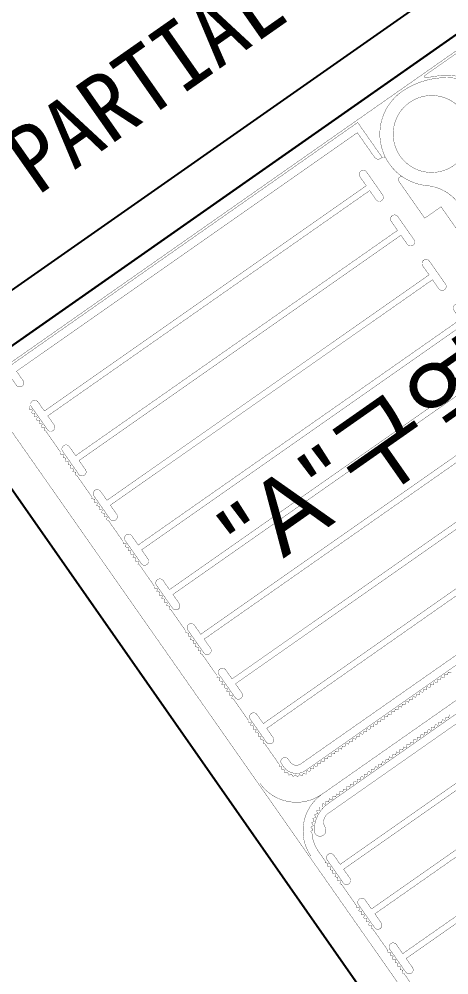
# Model space of a CAD drawing. Header units: millimetres. Extents: x 152904052 to 153933663, y 538271515 to 539240469.
# Drawn here: x 153576116 to 153612372, y 538975800 to 539056459 of the extents above; entities that cross this region are included whole.
import ezdxf
from ezdxf.enums import TextEntityAlignment as Align

# ---------------------------------------------------------------- set-up
doc = ezdxf.new("R2010")
doc.units = ezdxf.units.MM
doc.linetypes.add('HIDDEN', pattern=[5.08, 2.54, -2.54])
doc.layers.add('BORD', color=7, linetype='Continuous')
doc.styles.add('IIAC FONT', font='GulimChe.ttf')
doc.styles.add('굴림', font='Gulim.ttf')

msp = doc.modelspace()

# ---------------------------------------------------------------- linework, layer by layer
at = {"layer": 'BORD'}
msp.add_lwpolyline([(153545158.5, 539012348.7), (153668031.3, 539098385.1), (153734561.4, 539003370.3), (153611688.6, 538917333.8)], close=True, dxfattribs=at)
at = {"layer": 'BORD', "color": 1, "linetype": 'HIDDEN', "ltscale": 2500, "const_width": 171.5}
msp.add_lwpolyline([(153569829.8, 539024908.5), (153645496, 539077931.7), (153703192.1, 538995480.2), (153627454.7, 538942405.2)], close=True, dxfattribs=at)
at = {"layer": 'BORD', "color": 8, "ltscale": 0.0008, "const_width": 25}
for points in [[(153678255.9, 538995015.9), (153682439.1, 539020161.6), (153643793.7, 539075353), (153572732.2, 539025595.2), (153624096, 538952240.2), (153638572.1, 538962376.4, -0.1989124), (153640346.7, 538962769.9), (153646480.9, 538961688.3), (153659172.9, 538970575.4), (153654111.1, 538977804.4, -0.4142136), (153654172.5, 538978152.6), (153655174.6, 538978854.2, -0.4141458), (153655522.7, 538978792.9), (153659750.5, 538972757.6, -0.421407), (153659003.9, 538968802.5), (153651111.2, 538963297.9), (153648939.4, 538960792.7), (153647004.5, 538959443.2), (153643841.7, 538957823.1)], [(153644938.8, 539073499.6), (153644488.3, 539073184.1), (153643742.6, 539074249), (153613393, 539052998), (153614138.7, 539051933.1), (153613768.8, 539051674.1, -0.2017261), (153613389.8, 539051592.3, 0.1097295), (153610470.1, 539051495.2, -0.834855), (153610367.3, 539051718.6), (153643798.8, 539075127.7)], [(153613381.5, 539051403, 0.2018661), (153608411.5, 539050349.2)], [(153608411.5, 539050349.2, 0.3641175), (153606956.7, 539044914.3, -0.9165705), (153606741.1, 539044789.8)], [(153606961.1, 539044904.9, 0.1369979), (153608497.8, 539043122.6, 0.0142886)], [(153608497.8, 539043122.6, 0.8289699), (153608154.6, 539042771.1)], [(153608497.8, 539043122.6, 0.1244617), (153610520.4, 539042408.7)], [(153613248.9, 539040825.4, 0.2205402), (153610520.4, 539042408.7)], [(153598433.5, 538993357.5), (153598258.3, 538993607.8, -1), (153598821.5, 538994002.1), (153598994.7, 538993754.7, 0.4142136), (153599883.9, 538993609.1), (153629807.6, 539014562, 0.4142136), (153629961.1, 539015432.4), (153629771.1, 539015703.8, -1), (153630334.3, 539016098.1), (153630524.3, 539015826.8, -0.4142136), (153630201.9, 539013998.8), (153600262.6, 538993035, -0.4093917), (153598433.1, 538993358.1, 0.4093917)], [(153602181.2, 538989419.1), (153631528.6, 539009968.4, -0.4142133), (153631876.8, 539009907), (153632479.1, 539009046.9), (153634352.9, 539010358.9), (153633965.7, 539010911.8, 0.4142133), (153632137.8, 539011234.2), (153602182.7, 538990259.4, 0.2378563), (153601003.3, 538988005.8, 1.3233715), (153601932.6, 538988254.5, -0.3933862), (153602182.9, 538989420.3)], [(153596447.6, 538991944.1, 0.4095509), (153601645.3, 538991027.7, 0.4095509)], [(153600728.7, 538985830, -0.4095509), (153601645.2, 538991027.6, -0.4095509)], [(153601950.8, 538985392.1), (153601360.2, 538986235.5, -0.1373514), (153600821.8, 538987767.9)]]:
    msp.add_lwpolyline(points, format="xyb", dxfattribs=at)
for points in [[(153608258.6, 539044901.2, 1), (153613583.1, 539048629.5, 1)], [(153606624, 539044707.8, -0.4142136), (153606101.7, 539044799.9), (153604648.6, 539046875.1), (153575896.4, 539026742.6), (153576444.8, 539025959.3, -1), (153575881.7, 539025564.9), (153575333.2, 539026348.2), (153573336.5, 539024950.2), (153572942.2, 539025513.3), (153604678.5, 539047735.4), (153606741.1, 539044789.8)], [(153577150.7, 539023752.6, -1), (153577713.9, 539024146.9), (153578248, 539023384.1), (153605402.9, 539042398.1), (153604868.8, 539043160.9, -1), (153605431.9, 539043555.3), (153606787, 539041620, -1), (153606223.8, 539041225.7), (153605689.7, 539041988.5), (153578534.8, 539022974.5), (153579068.9, 539022211.6, -1), (153578505.8, 539021817.3)], [(153579789.2, 539019984.5, -1), (153580352.3, 539020378.8), (153580886.5, 539019616), (153608041.4, 539038630), (153607507.2, 539039392.8, -1), (153608070.4, 539039787.2), (153609425.5, 539037851.9, -1), (153608862.3, 539037457.6), (153608328.1, 539038220.4), (153581173.3, 539019206.4), (153581707.4, 539018443.5, -1), (153581144.2, 539018049.2)], [(153582427.6, 539016216.4, -1), (153582990.8, 539016610.7), (153583524.9, 539015847.9), (153610700.3, 539034876.2), (153610166.2, 539035639.1, -1), (153610729.3, 539036033.4), (153612084.4, 539034098.2, -1), (153611521.2, 539033703.8), (153610987.1, 539034466.7), (153583811.7, 539015438.3), (153584345.9, 539014675.4, -1), (153583782.7, 539014281.1)], [(153585066.1, 539012448.3, -1), (153585629.2, 539012842.6), (153586163.4, 539012079.8), (153613338.8, 539031108.1), (153612804.6, 539031871, -1), (153613367.8, 539032265.3), (153614722.9, 539030330.1, -1), (153614159.7, 539029935.7), (153613625.5, 539030698.6), (153586450.2, 539011670.2), (153586984.3, 539010907.3, -1), (153586421.1, 539010513)], [(153619979.7, 539028379.7, 1.02502), (153620542.9, 539028774), (153619180.4, 539030719.8, 1), (153618617.3, 539030325.5), (153619151.4, 539029562.7), (153588801.8, 539008311.7), (153588267.7, 539009074.5, 1), (153587704.5, 539008680.2), (153589059.6, 539006744.9, 1), (153589622.8, 539007139.2), (153589088.6, 539007902.1), (153619438.2, 539029153.1)], [(153622076.6, 539025385), (153591727.1, 539004134), (153592261.2, 539003371.1, -1), (153591698, 539002976.8), (153590343, 539004912.1, -1), (153590906.1, 539005306.4), (153591440.3, 539004543.6), (153621789.9, 539025794.6), (153621241.4, 539026577.9, -1), (153621804.5, 539026972.2), (153623188.3, 539024996, -1), (153622625.1, 539024601.7)], [(153624433.4, 539023320.4, 0.3462784), (153624008.9, 539023344.1), (153623952.8, 539023304.9, 0.4142136), (153623868.4, 539022826.1), (153624428.3, 539022026.5), (153594078.7, 539000775.5), (153593544.6, 539001538.3, 1), (153592981.4, 539001144), (153594336.5, 538999208.7, 1), (153594899.7, 538999603), (153594365.5, 539000365.9), (153624715.1, 539021616.9), (153625263.6, 539020833.6, 0.4142136), (153625742.3, 539020749.2), (153626280.4, 539021126, 0.4855768), (153626310.6, 539021665.4)], [(153627967.9, 539018279), (153597004, 538996597.8), (153597538.1, 538995834.9, -1), (153596974.9, 538995440.6), (153595619.9, 538997375.9, -1), (153596183, 538997770.2), (153596717.2, 538997007.4), (153627681.1, 539018688.5), (153627132.6, 539019471.9, -1), (153627695.8, 539019866.2), (153629079.6, 539017890, -1), (153628516.4, 539017495.7)], [(153602105.7, 538985497.9, -1), (153602668.9, 538985892.3), (153603203, 538985129.4), (153634781.3, 539007240.8), (153634247.2, 539008003.6, -1), (153634810.4, 539008398), (153636165.4, 539006462.7, -1), (153635602.3, 539006068.4), (153635068.1, 539006831.2), (153603489.8, 538984719.8), (153604024, 538983957, -1), (153603460.8, 538983562.7)], [(153638803.9, 539002694.6, -1), (153638240.7, 539002300.3), (153637706.6, 539003063.1), (153606128.3, 538980951.7), (153606662.4, 538980188.9, -1), (153606099.3, 538979794.6), (153604744.2, 538981729.8, -1), (153605307.3, 538982124.2), (153605841.5, 538981361.3), (153637419.8, 539003472.7), (153636885.7, 539004235.5, -1), (153637448.8, 539004629.9)], [(153607382.6, 538977961.7, -1), (153607945.8, 538978356.1), (153608479.9, 538977593.2), (153636187.8, 538996994.4), (153635653.6, 538997757.3, -1), (153636216.8, 538998151.6), (153637571.9, 538996216.4, -1), (153637008.7, 538995822), (153636474.5, 538996584.9), (153608766.7, 538977183.6), (153609300.9, 538976420.8, -1), (153608737.7, 538976026.5)]]:
    msp.add_lwpolyline(points, format="xyb", close=True, dxfattribs=at)
for points in [[(153614186.8, 539037088.7), (153611713.3, 539040621.3), (153610335.4, 539039656.5), (153608154.6, 539042771.1)], [(153578352.2, 539021709.8), (153578223.7, 539021732.4), (153578268.3, 539021985.6), (153578015.1, 539022030.3), (153578059.7, 539022283.5), (153577806.6, 539022328.1), (153577851.2, 539022581.3), (153577598, 539022625.9), (153577642.7, 539022879.1), (153577389.5, 539022923.8), (153577434.1, 539023177), (153577180.9, 539023221.6), (153577225.6, 539023474.8), (153576972.4, 539023519.5), (153577017, 539023772.6)], [(153579602.1, 539019922.4), (153578352.2, 539021709.8)], [(153580990.6, 539017941.7), (153580862.1, 539017964.3), (153580906.7, 539018217.5), (153580653.6, 539018262.2), (153580698.2, 539018515.4), (153580445, 539018560), (153580489.7, 539018813.2), (153580236.5, 539018857.8), (153580281.1, 539019111), (153580027.9, 539019155.7), (153580072.6, 539019408.9), (153579819.4, 539019453.5), (153579864, 539019706.7), (153579610.8, 539019751.4), (153579632.6, 539019874.8)], [(153582240.5, 539016154.3), (153580990.6, 539017941.7)], [(153583629.1, 539014173.6), (153583500.6, 539014196.2), (153583545.2, 539014449.4), (153583292, 539014494.1), (153583336.7, 539014747.3), (153583083.5, 539014791.9), (153583128.1, 539015045.1), (153582874.9, 539015089.7), (153582919.6, 539015342.9), (153582666.4, 539015387.6), (153582711, 539015640.8), (153582457.8, 539015685.4), (153582502.5, 539015938.6), (153582249.3, 539015983.3), (153582271, 539016106.7)], [(153584879, 539012386.2), (153583629.1, 539014173.6)], [(153586267.5, 539010405.5), (153586139, 539010428.1), (153586183.7, 539010681.3), (153585930.5, 539010726), (153585975.1, 539010979.2), (153585721.9, 539011023.8), (153585766.6, 539011277), (153585513.4, 539011321.6), (153585558, 539011574.8), (153585304.8, 539011619.5), (153585349.5, 539011872.7), (153585096.3, 539011917.3), (153585140.9, 539012170.5), (153584887.7, 539012215.2), (153584909.5, 539012338.6)], [(153601641.8, 538991025.2), (153630473.7, 539011213.5)], [(153587517.4, 539008618.1), (153586267.5, 539010405.5)], [(153588906, 539006637.4), (153588777.5, 539006660), (153588822.1, 539006913.2), (153588568.9, 539006957.9), (153588613.6, 539007211.1), (153588360.4, 539007255.7), (153588405, 539007508.9), (153588151.8, 539007553.5), (153588196.5, 539007806.7), (153587943.3, 539007851.4), (153587987.9, 539008104.6), (153587734.7, 539008149.2), (153587779.4, 539008402.4), (153587526.2, 539008447.1), (153587547.9, 539008570.5)], [(153590155.9, 539004850), (153588906, 539006637.4)], [(153591544.4, 539002869.3), (153591415.9, 539002891.9), (153591460.6, 539003145.1), (153591207.4, 539003189.8), (153591252, 539003443), (153590998.8, 539003487.6), (153591043.5, 539003740.8), (153590790.3, 539003785.4), (153590834.9, 539004038.6), (153590581.7, 539004083.3), (153590626.4, 539004336.5), (153590373.2, 539004381.1), (153590417.8, 539004634.3), (153590164.6, 539004679), (153590186.4, 539004802.4)], [(153592794.3, 539001081.9), (153591544.4, 539002869.3)], [(153594182.9, 538999101.2), (153594054.4, 538999123.8), (153594099, 538999377), (153593845.8, 538999421.7), (153593890.5, 538999674.9), (153593637.3, 538999719.5), (153593681.9, 538999972.7), (153593428.7, 539000017.3), (153593473.4, 539000270.5), (153593220.2, 539000315.2), (153593264.8, 539000568.4), (153593011.6, 539000613), (153593056.3, 539000866.2), (153592803.1, 539000910.9), (153592824.8, 539001034.3)], [(153612565, 539001316.6), (153612311.8, 539001361.2), (153612267.7, 539001111.2), (153612014.5, 539001155.8), (153611969.9, 539000902.6), (153611716.7, 539000947.3), (153611672.1, 539000694.1), (153611418.9, 539000738.7), (153611374.2, 539000485.5), (153611121, 539000530.2), (153611076.4, 539000277), (153610823.2, 539000321.6), (153610778.5, 539000068.4), (153610525.3, 539000113.1), (153610480.7, 538999859.9), (153610227.5, 538999904.5), (153610182.9, 538999651.3), (153609929.7, 538999696), (153609885, 538999442.8), (153609631.8, 538999487.4), (153609587.2, 538999234.2), (153609334, 538999278.9), (153609289.4, 538999025.7), (153609036.2, 538999070.3), (153608991.5, 538998817.2), (153608738.3, 538998861.8), (153608693.7, 538998608.6), (153608440.5, 538998653.2), (153608395.8, 538998400.1), (153608142.6, 538998444.7), (153608098, 538998191.5), (153607844.8, 538998236.2), (153607800.2, 538997983), (153607547, 538998027.6), (153607502.3, 538997774.4), (153607249.1, 538997819.1), (153607204.5, 538997565.9), (153606951.3, 538997610.5), (153606906.7, 538997357.3), (153606653.5, 538997402), (153606608.8, 538997148.8), (153606355.6, 538997193.4), (153606311, 538996940.2), (153606057.8, 538996984.9), (153606013.1, 538996731.7), (153605760, 538996776.3), (153605715.3, 538996523.1), (153605462.1, 538996567.8), (153605417.5, 538996314.6), (153605164.3, 538996359.2), (153605120.2, 538996109.2), (153604867, 538996153.8), (153604822.3, 538995900.6), (153604569.2, 538995945.3), (153604524.5, 538995692.1), (153604271.3, 538995736.7), (153604226.7, 538995483.5), (153603973.5, 538995528.2), (153603928.8, 538995275), (153603675.6, 538995319.6), (153603631, 538995066.4), (153603377.8, 538995111.1), (153603333.2, 538994857.9), (153603080, 538994902.5), (153603035.3, 538994649.3), (153602782.1, 538994694), (153602737.5, 538994440.8), (153602484.3, 538994485.4), (153602439.6, 538994232.2), (153602186.5, 538994276.9), (153602141.8, 538994023.7), (153601888.6, 538994068.3), (153601844, 538993815.1), (153601590.8, 538993859.8)], [(153595432.8, 538997313.8), (153594182.9, 538999101.2)], [(153612404.3, 538997746.6), (153612359.7, 538997493.4), (153612106.5, 538997538.1), (153612061.8, 538997284.9), (153611808.6, 538997329.5), (153611764, 538997076.3), (153611510.8, 538997121), (153611466.2, 538996867.8), (153611213, 538996912.4), (153611168.3, 538996659.2), (153610915.1, 538996703.9), (153610870.5, 538996450.7), (153610617.3, 538996495.3), (153610572.6, 538996242.1), (153610319.4, 538996286.8), (153610274.8, 538996033.6), (153610021.6, 538996078.2), (153609977, 538995825), (153609723.8, 538995869.7), (153609679.1, 538995616.5), (153609425.9, 538995661.1), (153609381.3, 538995407.9), (153609128.1, 538995452.6), (153609083.5, 538995199.4), (153608830.3, 538995244), (153608785.6, 538994990.8), (153608532.4, 538995035.5), (153608487.8, 538994782.3), (153608234.6, 538994826.9), (153608189.9, 538994573.7), (153607936.7, 538994618.4), (153607892.1, 538994365.2), (153607638.9, 538994409.8), (153607594.3, 538994156.6), (153607341.1, 538994201.3), (153607296.4, 538993948.1), (153607043.2, 538993992.7), (153606998.6, 538993739.5), (153606748.5, 538993783.6), (153606703.9, 538993530.5), (153606450.7, 538993575.1), (153606406, 538993321.9), (153606152.8, 538993366.5), (153606108.2, 538993113.4), (153605855, 538993158), (153605810.4, 538992904.8), (153605557.2, 538992949.5), (153605512.5, 538992696.3), (153605259.3, 538992740.9), (153605214.7, 538992487.7), (153604961.5, 538992532.4), (153604916.9, 538992279.2), (153604663.7, 538992323.8), (153604619, 538992070.6), (153604365.8, 538992115.3), (153604321.2, 538991862.1), (153604068, 538991906.7), (153604023.3, 538991653.5), (153603770.2, 538991698.2), (153603725.5, 538991445), (153603472.3, 538991489.6), (153603427.7, 538991236.4), (153603174.5, 538991281.1), (153603129.8, 538991027.9), (153602876.6, 538991072.5), (153602832, 538990819.3), (153602578.8, 538990864), (153602534.2, 538990610.8), (153602281, 538990655.4), (153602236.3, 538990402.2), (153601985.3, 538990446.5), (153601956.2, 538990208.1), (153601701, 538990239.3), (153601700.2, 538989967.2), (153601443.1, 538989967.5), (153601475, 538989697.3), (153601219.7, 538989666.7), (153601283.8, 538989402.3), (153601034.1, 538989341.3), (153601129.5, 538989086.5), (153600888.8, 538988996), (153601014.1, 538988754.4), (153600786.1, 538988635.7), (153600939.5, 538988410.9), (153600727.3, 538988265.7), (153600906.6, 538988060.9), (153600713.5, 538987891.3), (153600821.8, 538987767.9)], [(153596821.4, 538995333.1), (153596692.8, 538995355.7), (153596737.5, 538995608.9), (153596484.3, 538995653.6), (153596528.9, 538995906.8), (153596275.7, 538995951.4), (153596320.4, 538996204.6), (153596067.2, 538996249.2), (153596111.8, 538996502.4), (153595858.6, 538996547.1), (153595903.3, 538996800.3), (153595650.1, 538996844.9), (153595694.7, 538997098.1), (153595441.5, 538997142.8), (153595463.3, 538997266.2)], [(153598071.2, 538993545.7), (153596821.4, 538995333.1)], [(153601590.8, 538993859.8), (153601546.1, 538993606.6), (153601292.9, 538993651.2), (153601248.3, 538993398), (153600995.1, 538993442.7), (153600950.5, 538993189.5), (153600697.3, 538993234.1), (153600652.6, 538992980.9), (153600399, 538993025.7), (153600338.8, 538992725.3), (153600103.6, 538992829.2), (153599999.7, 538992594.1), (153599764.6, 538992698), (153599622.6, 538992521), (153599419.1, 538992678.1), (153599238.9, 538992540.2), (153599079, 538992741.4), (153598871, 538992650.6), (153598763.8, 538992884.3), (153598540.2, 538992845.8), (153598492, 538993098.4), (153598265.6, 538993114.5), (153598279.3, 538993371.3), (153598050.7, 538993420.3), (153598073, 538993546.9)], [(153603308.4, 538983455.9), (153603179.8, 538983478.6), (153603224.5, 538983731.8), (153602971.3, 538983776.4), (153603015.9, 538984029.6), (153602762.7, 538984074.3), (153602807.4, 538984327.5), (153602554.2, 538984372.1), (153602598.8, 538984625.3), (153602345.6, 538984669.9), (153602390.3, 538984923.1), (153602137.1, 538984967.8), (153602181.7, 538985221), (153601928.5, 538985265.6), (153601950.8, 538985392.1)], [(153604589.4, 538981624.6), (153603308.4, 538983455.9)], [(153605946.8, 538979687.8), (153605818.3, 538979710.5), (153605862.9, 538979963.7), (153605609.7, 538980008.3), (153605654.4, 538980261.5), (153605401.2, 538980306.2), (153605445.8, 538980559.4), (153605192.6, 538980604), (153605237.3, 538980857.2), (153604984.1, 538980901.8), (153605028.7, 538981155), (153604775.5, 538981199.7), (153604820.2, 538981452.9), (153604567, 538981497.5), (153604589.4, 538981624.6)], [(153607227.8, 538977856.5), (153605946.8, 538979687.8)], [(153608585.3, 538975919.7), (153608456.7, 538975942.4), (153608501.4, 538976195.6), (153608248.2, 538976240.2), (153608292.8, 538976493.4), (153608039.6, 538976538.1), (153608084.3, 538976791.3), (153607831.1, 538976835.9), (153607875.7, 538977089.1), (153607622.5, 538977133.7), (153607667.2, 538977386.9), (153607414, 538977431.6), (153607458.6, 538977684.8), (153607205.4, 538977729.4), (153607227.8, 538977856.5)], [(153609866.3, 538974088.4), (153608585.3, 538975919.7)]]:
    msp.add_lwpolyline(points, dxfattribs=at)

# ---------------------------------------------------------------- texts
at = {"layer": 'BORD', "color": 7, "linetype": 'Continuous', "lineweight": -3, "style": 'IIAC FONT'}
msp.add_text('PARTIAL SITE PLAN', height=5760, rotation=35.000004, dxfattribs=at).set_placement((153601935.6, 539062021.1), align=Align.MIDDLE_CENTER)
at = {"layer": 'BORD', "color": 4, "style": '굴림'}
msp.add_text('"A"구역', height=6250, rotation=34.999999, dxfattribs=at).set_placement((153605264.6, 539019536.8), align=Align.MIDDLE_CENTER)

doc.saveas('drawing.dxf')
